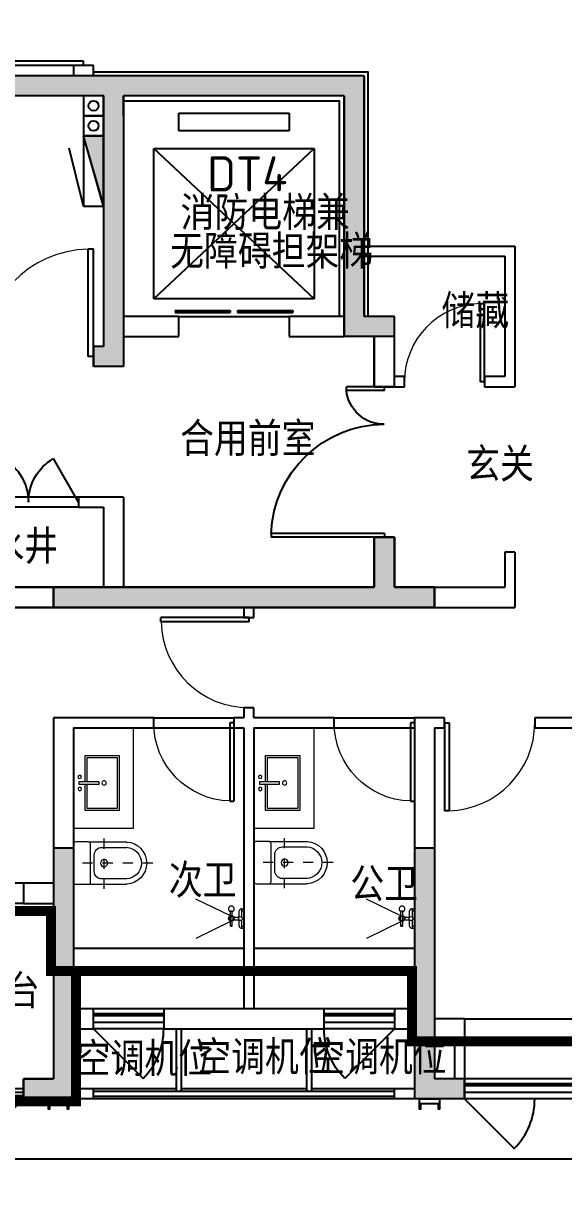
# Model space of a CAD drawing. Extents: x 512858 to 514372, y -232486 to -231710.
# Drawn here: x 513229.88 to 513235.27, y -231969.71 to -231958.06 of the extents above; entities that cross this region are included whole.
import ezdxf

# ---------------------------------------------------------------- set-up
doc = ezdxf.new("R2010")
doc.units = 0
doc.header["$LTSCALE"] = 1000
for name, pattern in [('B1+B2户型(2#3F右单元报审版）$0$__DASH', [0.35, 0.25, -0.1]), ('B1+B2户型(2#3F右单元报审版）$0$DASH', [0.35, 0.25, -0.1]), ('DASH', [0.35, 0.25, -0.1])]:
    doc.linetypes.add(name, pattern=pattern)
doc.layers.get('0').update_dxf_attribs({"color": 252})
for name, color, linetype in [('$计算结果', 7, 'Continuous'), ('0-铝板', 253, 'Continuous'), ('0水提弱电', 253, 'Continuous'), ('1-看线', 253, 'Continuous'), ('2#HXT-3F$0$A-DOOR', 253, 'Continuous'), ('2#HXT-3F$0$A-FIRE-DOOR', 253, 'Continuous'), ('2#HXT-3F$0$A-PATT-COLU', 253, 'Continuous'), ('2#HXT-3F$0$A-STAIR', 253, 'Continuous'), ('2#HXT-3F$0$A-STR-CONC-B', 253, 'Continuous'), ('2#HXT-3F$0$A-WALL-S', 253, 'Continuous'), ('2#HXT-3F$0$AA-DOOR_FIRE_TEXT', 253, 'Continuous'), ('6#-造型-1F（实施版）金属型材-METAL-S', 253, 'Continuous'), ('A-ANNO-100-TXT', 252, 'Continuous'), ('A-METAL-E', 253, 'Continuous'), ('A-PATT-COLU', 253, 'Continuous'), ('A-STR-CONC-B', 252, 'Continuous'), ('B1+B2户型(2#3F右单元报审版）$0$A-DOOR', 253, 'Continuous'), ('B1+B2户型(2#3F右单元报审版）$0$A-FIRE-DOOR', 253, 'Continuous'), ('B1+B2户型(2#3F右单元报审版）$0$A-METAL-E', 253, 'Continuous'), ('B1+B2户型(2#3F右单元报审版）$0$A-PART-S', 253, 'Continuous'), ('B1+B2户型(2#3F右单元报审版）$0$A-PATT-COLU', 253, 'Continuous'), ('B1+B2户型(2#3F右单元报审版）$0$A-STR-CONC-B', 253, 'Continuous'), ('B1+B2户型(2#3F右单元报审版）$0$A-STR-CONC-E', 253, 'Continuous'), ('B1+B2户型(2#3F右单元报审版）$0$A-STR-CONC-H', 253, 'Continuous'), ('B1+B2户型(2#3F右单元报审版）$0$A-WALL-S', 253, 'Continuous'), ('B1+B2户型(2#3F右单元报审版）$0$A-WINDOW', 253, 'Continuous')]:
    doc.layers.add(name, color=color, linetype=linetype)
for name, color, linetype, lineweight in [('B1+B2户型(2#3F右单元报审版）$0$AE-FURN-MOVE', 253, 'Continuous', 20), ('P-FIRE-FH', 252, 'Continuous', 25), ('面积-计容-住宅-0.5', 1, 'Continuous', 0), ('面积-计容-住宅-1', 1, 'Continuous', 0)]:
    doc.layers.add(name, color=color, linetype=linetype, lineweight=lineweight)
doc.styles.add('dw', font='simhei.ttf')
doc.styles.add('TYDG_02', font='TSSDENG.shx', dxfattribs={"width": 0.8, "bigfont": 'hztxt.shx'})

# ---------------------------------------------------------------- blocks, each defined once
blk = doc.blocks.new('1新492#HXT-3F$0$$TWTSYS$00000508')
for p, q in [((-0.5, 0.5), (0.324, 1.224)), ((-0.5, 0.5), (-0.5, -0.5)), ((-0.5, -0.5), (0.5, 0.5)), ((0.5, 0.5), (-0.5, 0.5)), ((0.5, -0.5), (0.5, 0.5)), ((-0.5, -0.5), (0.5, -0.5))]:
    blk.add_line(p, q)
blk.add_solid([(0.5, -0.5), (0.5, 0.5), (-0.5, -0.5)])
blk = doc.blocks.new('1新462#HXT-3F$0$$DorLib2D$00000127')
at = {"color": 0}
for points in [[(-0.533, 0.795), (-0.533, 0.69)], [(-0.033, 0.795), (-0.533, 0.795)], [(-0.033, 0.795), (-0.033, 0.69)], [(0.533, 0.795), (0.033, 0.795)], [(0.033, 0.795), (0.033, 0.69)], [(0.533, 0.795), (0.533, 0.69)], [(-0.033, 0.69), (-0.533, 0.69)], [(0.533, 0.69), (0.033, 0.69)], [(0.5, 0.5), (-0.5, 0.5)]]:
    blk.add_lwpolyline(points, dxfattribs=at)
blk = doc.blocks.new('1新482#HXT-3F$0$$DorLib2D$00000231')
at = {"color": 0}
for p, q in [((-0.5, 0), (-0.25, 0.433)), ((0.5, 0), (0.25, 0.433))]:
    blk.add_line(p, q, dxfattribs=at)
for centre, start, end in [((-0.5, 0), 0, 60), ((0.5, 0), 120, 180)]:
    blk.add_arc(centre, 0.5, start, end, dxfattribs=at)
blk = doc.blocks.new('1新452#HXT-3F$0$$DorLib2D$00000001')
for p, q in [((0.45, 0.975), (0.5, 0.975)), ((0.45, 0), (0.45, 0.975)), ((0.5, 0), (0.5, 0.975)), ((0.5, 0), (0.45, 0))]:
    blk.add_line(p, q)
at = {"lineweight": 13}
blk.add_arc((0.475, 0), 0.975, 91.4693, 180, dxfattribs=at)
blk = doc.blocks.new('1新472#HXT-3F$0$$DorLib2D$00000225')
at = {"color": 0}
for p, q in [((0.475, -0.0014), (0.475, 0.7521)), ((0.475, 0.7521), (0.5, 0.7521)), ((0.5, -0.0014), (0.5, 0.7521)), ((-0.5, 0), (-0.5, 0.252)), ((-0.475, 0.252), (-0.5, 0.252)), ((-0.475, 0), (-0.475, 0.252)), ((-0.475, 0), (-0.5, 0)), ((0.475, -0.0014), (0.5, -0.0014))]:
    blk.add_line(p, q, dxfattribs=at)
for centre, radius, start, end in [((0.5046, -0.0019), 0.7546, 92.24927, 179.72377), ((-0.5008, 0.0026), 0.2508, 359.78987, 84.09744)]:
    blk.add_arc(centre, radius, start, end, dxfattribs=at)
blk = doc.blocks.new('1新442#HXT-3F')
at = {"layer": '2#HXT-3F$0$A-PATT-COLU'}
for points in [[(-111307, -999404), (-111307, -999271), (-113257, -999271), (-113357, -999338), (-113357, -999471), (-111407, -999471)], [(-109007, -999471), (-108807, -999271), (-111307, -999271), (-111307, -999404), (-111207, -999471)], [(-108807, -999271), (-109007, -999471), (-109007, -1001871), (-108807, -1001671)], [(-111307, -999404), (-111407, -999471), (-111407, -1001771), (-111207, -1001771), (-111207, -999471)], [(-108507, -1001671), (-108807, -1001671), (-109007, -1001871), (-108507, -1001871)], [(-111207, -1001771), (-111407, -1001771), (-111407, -1001971), (-111207, -1002171)], [(-111207, -1002171), (-111407, -1001971), (-111507, -1001971), (-111507, -1002171)], [(-108707, -1003871), (-108707, -1004371), (-108607, -1004438), (-108507, -1004371), (-108507, -1003871)], [(-111307, -1004571), (-111307, -1004371), (-111907, -1004371), (-111907, -1004571)], [(-108607, -1004438), (-108707, -1004371), (-111307, -1004371), (-111307, -1004571), (-108607, -1004571)], [(-108107, -1004371), (-108507, -1004371), (-108607, -1004438), (-108607, -1004571), (-108107, -1004571)]]:
    blk.add_hatch(color=256, dxfattribs=at).paths.add_polyline_path(points)
at = {"layer": '2#HXT-3F$0$A-DOOR'}
for p, q in [((-111657, -1003471, 0), (-112657, -1003471, 0)), ((-111657, -1003571, 0), (-112657, -1003571, 0))]:
    blk.add_line(p, q, dxfattribs=at)
at = {"layer": '2#HXT-3F$0$A-STAIR'}
for p, q in [((-110657, -999821), (-110657, -999646)), ((-110657, -999646), (-109557, -999646)), ((-109557, -999646), (-109557, -999821)), ((-109557, -999821), (-110657, -999821)), ((-110907, -1001496), (-110907, -999996)), ((-110907, -999996), (-109307, -999996)), ((-109307, -999996), (-110907, -1001496)), ((-109307, -1001496), (-110907, -999996)), ((-109307, -999996), (-109307, -1001496)), ((-109307, -1001496), (-110907, -1001496))]:
    blk.add_line(p, q, dxfattribs=at)
at = {"layer": '2#HXT-3F$0$A-STR-CONC-B'}
for p, q in [((-111307, -999271), (-113257, -999271)), ((-108807, -999271), (-111307, -999271)), ((-108807, -999271), (-108807, -1001671)), ((-111407, -999471), (-113357, -999471)), ((-111407, -999471), (-111407, -1001771)), ((-109007, -999471), (-111207, -999471)), ((-111207, -999471), (-111207, -1001771)), ((-109007, -999471), (-109007, -1001871)), ((-108507, -1001671), (-108807, -1001671)), ((-108507, -1001871), (-108507, -1001671)), ((-111407, -1001771), (-111407, -1001971)), ((-111207, -1001771), (-111207, -1002171)), ((-108507, -1001871), (-109007, -1001871)), ((-111407, -1001971), (-111507, -1001971)), ((-111507, -1002171), (-111507, -1001971)), ((-111207, -1002171), (-111507, -1002171)), ((-108707, -1003871), (-108707, -1004371)), ((-108507, -1003871), (-108707, -1003871)), ((-108507, -1003871), (-108507, -1004371)), ((-111307, -1004371), (-111907, -1004371)), ((-111907, -1004571), (-111907, -1004371)), ((-108707, -1004371), (-111307, -1004371)), ((-108107, -1004371), (-108507, -1004371)), ((-108107, -1004571), (-108107, -1004371)), ((-111307, -1004571), (-111907, -1004571)), ((-108607, -1004571), (-111307, -1004571)), ((-108107, -1004571), (-108607, -1004571))]:
    blk.add_line(p, q, dxfattribs=at)
at = {"layer": '2#HXT-3F$0$A-WALL-S'}
for p, q in [((-110657, -1001671), (-111207, -1001671)), ((-110657, -1001871), (-110657, -1001671)), ((-109007, -1001671), (-109557, -1001671)), ((-109557, -1001671), (-109557, -1001871)), ((-111207, -1001871), (-110657, -1001871)), ((-109557, -1001871), (-109007, -1001871)), ((-108707, -1001871), (-108707, -1002371)), ((-108507, -1001871), (-108707, -1001871)), ((-108507, -1002371), (-108507, -1001871)), ((-111507, -1001971), (-111507, -1002171)), ((-108707, -1002371), (-108507, -1002371)), ((-111207, -1003471), (-111657, -1003471)), ((-111657, -1003471), (-111657, -1003571)), ((-111207, -1003471), (-111207, -1004371)), ((-111657, -1003571), (-111407, -1003571)), ((-111407, -1003571), (-111407, -1004371)), ((-108507, -1003871), (-108707, -1003871)), ((-108707, -1003871), (-108707, -1003871)), ((-108507, -1003871), (-108507, -1003871)), ((-111907, -1004371), (-113807, -1004371)), ((-111907, -1004571), (-113907, -1004571))]:
    blk.add_line(p, q, dxfattribs=at)
at = {"layer": '2#HXT-3F$0$AA-DOOR_FIRE_TEXT'}
for points in [[(-111607, -999671), (-111407, -999671), (-111407, -999471), (-111607, -999471)], [(-111607, -999871), (-111407, -999871), (-111407, -999671), (-111607, -999671)]]:
    blk.add_lwpolyline(points, close=True, dxfattribs=at)
for centre in [(-111507, -999571), (-111507, -999771)]:
    blk.add_circle(centre, 50, dxfattribs=at)
at = {"layer": '2#HXT-3F$0$A-DOOR', "rotation": 180}
for name, p, xscale, yscale, zscale in [('1新462#HXT-3F$0$$DorLib2D$00000127', (-110107, -1001771), 1100, -200, 200), ('1新482#HXT-3F$0$$DorLib2D$00000231', (-112157, -1003521), 1000, -1000, 100)]:
    blk.add_blockref(name, p, dxfattribs=dict(at, xscale=xscale, yscale=yscale, zscale=zscale))
at = {"layer": '2#HXT-3F$0$A-FIRE-DOOR', "zscale": 200}
for name, p, xscale, yscale, rotation in [('1新452#HXT-3F$0$$DorLib2D$00000001', (-112057, -1002071), -1100, -1100, 180), ('1新472#HXT-3F$0$$DorLib2D$00000225', (-108607, -1003121), -1500, 1500, 90.00007304754749)]:
    blk.add_blockref(name, p, dxfattribs=dict(at, xscale=xscale, yscale=yscale, rotation=rotation))
at = {"layer": '2#HXT-3F$0$AA-DOOR_FIRE_TEXT', "xscale": 700.0000000000001, "yscale": 200.0000000000001, "zscale": 700.0000000000001, "rotation": 90}
blk.add_blockref('1新492#HXT-3F$0$$TWTSYS$00000508', (-111507, -1000221), dxfattribs=at)
blk = doc.blocks.new('1新683F结构')
at = {"layer": 'A-PATT-COLU'}
for points in [[(-111307, -999404), (-111307, -999271), (-113257, -999271), (-113357, -999338), (-113357, -999471), (-111407, -999471)], [(-109007, -999471), (-108807, -999271), (-111307, -999271), (-111307, -999404), (-111207, -999471)], [(-108807, -999271), (-109007, -999471), (-109007, -1001871), (-108807, -1001671)], [(-111307, -999404), (-111407, -999471), (-111407, -1001971), (-111207, -1002171), (-111207, -999471)], [(-108507, -1001671), (-108807, -1001671), (-109007, -1001871), (-108507, -1001871)], [(-111207, -1002171), (-111407, -1001971), (-111507, -1001971), (-111507, -1002171)], [(-108707, -1003871), (-108707, -1004371), (-108607, -1004438), (-108507, -1004371), (-108507, -1003871)], [(-108607, -1004438), (-108707, -1004371), (-111907, -1004371), (-111907, -1004571), (-108607, -1004571)], [(-108107, -1004371), (-108507, -1004371), (-108607, -1004438), (-108607, -1004571), (-108107, -1004571)], [(-111907, -1006971), (-111907, -1009271), (-111707, -1009471), (-111707, -1006971)], [(-108307, -1006971), (-108307, -1009471), (-108107, -1009271), (-108107, -1006971)], [(-112207, -1009471), (-111707, -1009471), (-111907, -1009271), (-112207, -1009271)], [(-107807, -1009271), (-108107, -1009271), (-108307, -1009471), (-107807, -1009471)]]:
    blk.add_hatch(color=256, dxfattribs=at).paths.add_polyline_path(points)
at = {"layer": 'A-STR-CONC-B'}
for p, q in [((-111307, -999271), (-113257, -999271)), ((-108807, -999271), (-111307, -999271)), ((-108807, -999271), (-108807, -1001671)), ((-111407, -999471), (-113357, -999471)), ((-111407, -999471), (-111407, -1001971)), ((-109007, -999471), (-111207, -999471)), ((-111207, -999471), (-111207, -1002171)), ((-109007, -999471), (-109007, -1001871)), ((-108507, -1001671), (-108807, -1001671)), ((-108507, -1001871), (-108507, -1001671)), ((-108507, -1001871), (-109007, -1001871)), ((-111407, -1001971), (-111507, -1001971)), ((-111507, -1002171), (-111507, -1001971)), ((-111207, -1002171), (-111507, -1002171)), ((-108707, -1003871), (-108707, -1004371)), ((-108507, -1003871), (-108707, -1003871)), ((-108507, -1003871), (-108507, -1004371)), ((-108707, -1004371), (-111907, -1004371)), ((-111907, -1004571), (-111907, -1004371)), ((-108107, -1004371), (-108507, -1004371)), ((-108107, -1004571), (-108107, -1004371)), ((-108607, -1004571), (-111907, -1004571)), ((-108107, -1004571), (-108607, -1004571)), ((-111907, -1006971), (-111907, -1009271)), ((-111707, -1006971), (-111907, -1006971)), ((-111707, -1006971), (-111707, -1009471)), ((-108307, -1006971), (-108307, -1009471)), ((-108107, -1006971), (-108307, -1006971)), ((-108107, -1006971), (-108107, -1009271)), ((-112207, -1009271), (-111907, -1009271)), ((-112207, -1009271), (-112207, -1009471)), ((-107807, -1009271), (-108107, -1009271)), ((-107807, -1009471), (-107807, -1009271)), ((-112207, -1009471), (-111707, -1009471)), ((-107807, -1009471), (-108307, -1009471))]:
    blk.add_line(p, q, dxfattribs=at)
blk = doc.blocks.new('1新09$TwtSys$00000434')
for p, q in [((-0.5, 0.5), (-0.5, -0.5)), ((-0.5, -0.5), (0.5, 0.5)), ((0.5, 0.5), (-0.5, 0.5)), ((0.5, -0.5), (0.5, 0.5)), ((-0.5, -0.5), (0.5, -0.5))]:
    blk.add_line(p, q)
blk.add_solid([(0.5, -0.5), (0.5, 0.5), (-0.5, -0.5)])
blk = doc.blocks.new('1新67333')
at = {"layer": 'P-FIRE-FH', "xscale": 700, "yscale": 200, "zscale": 700, "rotation": 90}
blk.add_blockref('1新09$TwtSys$00000434', (622257, 1383139), dxfattribs=at)
blk = doc.blocks.new('1新134B1+B2户型(2#3F右单元报审版）$0$69865866586652f-nezb')
at = {"color": 250, "linetype": 'B1+B2户型(2#3F右单元报审版）$0$DASH', "ltscale": 0.2}
for p, q in [((296757, 367901), (296757, 367111)), ((296501, 367416), (297013, 367416))]:
    blk.add_line(p, q, dxfattribs=at)
for p, q in [((296546, 367259), (296546, 367641)), ((296968, 367259), (296968, 367641))]:
    blk.add_line(p, q)
at = {"color": 250}
blk.add_lwpolyline([(296599, 367641), (296599, 367393, 0.414214), (296674, 367318), (296839, 367318, 0.414214), (296914, 367393), (296914, 367641)], format="xyb", dxfattribs=at)
blk.add_lwpolyline([(296546, 367259, -0.414214), (296567, 367281), (296947, 367281, -0.414214), (296968, 367259), (296968, 367132, -0.414214), (296947, 367111), (296567, 367111, -0.414214), (296546, 367132)], format="xyb", close=True)
blk.add_circle((296757, 367416), 35.2, dxfattribs=at)
blk.add_arc((296757, 367629), 211, 3.0492, 176.9508)
blk.add_arc((296757, 367629), 158, 3.0492, 176.9508, dxfattribs=at)
blk = doc.blocks.new('1新133B1+B2户型(2#3F右单元报审版）$0$235345')
at = {"layer": 'B1+B2户型(2#3F右单元报审版）$0$AE-FURN-MOVE', "extrusion": (0.001411, -2.82684e-05, 0.999999)}
for points in [[(20, 289), (20, 550), (-320, 550), (-320, 0), (20, 0), (20, 261)], [(0, 289), (0, 530), (-300, 530), (-300, 20), (0, 20), (0, 261)]]:
    blk.add_lwpolyline(points, dxfattribs=at)
at = {"layer": 'B1+B2户型(2#3F右单元报审版）$0$AE-FURN-MOVE', "extrusion": (0.001411, -2.82684e-05, 0.999999), "elevation": -1}
blk.add_lwpolyline([(-116, 261), (78, 261), (78, 289), (-116, 289)], close=True, dxfattribs=at)
at = {"layer": 'B1+B2户型(2#3F右单元报审版）$0$AE-FURN-MOVE'}
for centre, radius in [((74, 335), 17.1), ((-169, 275), 21.4), ((73, 215), 17.1)]:
    blk.add_circle(centre, radius, dxfattribs=at)
blk = doc.blocks.new('1新137B1+B2户型(2#3F右单元报审版）$0$6986586658ff3d')
at = {"layer": 'B1+B2户型(2#3F右单元报审版）$0$AE-FURN-MOVE'}
for p, q in [((-101, 77), (-82, 77)), ((-101, -77), (-101, 77)), ((-82, -77), (-82, 77)), ((-66, 14), (-13, 14)), ((-14, 13), (-14, 77)), ((13, 14), (14, 14)), ((14, 96), (34, 96)), ((14, 13), (14, 96)), ((14, 77), (34, 77)), ((-101, -67), (-82, -67)), ((-101, -77), (-82, -77)), ((-66, -14), (-13, -14)), ((-14, -77), (-14, -13)), ((13, -14), (14, -14)), ((14, -96), (14, -13)), ((14, -77), (34, -77)), ((14, -96), (34, -96))]:
    blk.add_line(p, q, dxfattribs=at)
for points in [[(-101, 27), (-445, 194)], [(-99, -28), (-445, -197)]]:
    blk.add_lwpolyline(points, dxfattribs=at)
for centre, radius in [((-91, 0), 28.8), ((-91, 0), 24), ((0, 0), 19.2)]:
    blk.add_circle(centre, radius, dxfattribs=at)
for centre, radius, start, end in [((-91, 96), 28.8, 289.4712, 250.5288), ((10, 72), 24.4, 78.4801, 168.9001), ((10, -72), 24.4, 191.0999, 281.5199)]:
    blk.add_arc(centre, radius, start, end, dxfattribs=at)
blk = doc.blocks.new('1新129B1+B2户型(2#3F右单元报审版）$0$$DorLib2D$00000114')
at = {"color": 0}
blk.add_line((0.5, 0), (-0.207, 0.707), dxfattribs=at)
blk.add_arc((0.5, 0), 1, 135, 180, dxfattribs=at)
blk = doc.blocks.new('1新128B1+B2户型(2#3F右单元报审版）$0$$DorLib2D$00000001')
for p, q in [((0.45, 0.975), (0.5, 0.975)), ((0.45, 0), (0.45, 0.975)), ((0.5, 0), (0.5, 0.975)), ((0.5, 0), (0.45, 0))]:
    blk.add_line(p, q)
at = {"lineweight": 13}
blk.add_arc((0.475, 0), 0.975, 91.4693, 180, dxfattribs=at)
blk = doc.blocks.new('1新132B1+B2户型(2#3F右单元报审版）$0$$WINLIB2D$00000001')
at = {"color": 0}
for points in [[(-0.5, 0.5), (-0.5, -0.5)], [(-0.5, 0.5), (0.5, 0.5)], [(0.5, -0.5), (0.5, 0.5)], [(0.5, 0.1667), (-0.5, 0.1667)], [(0.5, -0.1667), (-0.5, -0.1667)], [(-0.5, -0.5), (0.5, -0.5)]]:
    blk.add_lwpolyline(points, dxfattribs=at)
blk = doc.blocks.new('1新131B1+B2户型(2#3F右单元报审版）$0$$DorLib2D$00000225')
at = {"color": 0}
for p, q in [((0.475, -0.0014), (0.475, 0.7521)), ((0.475, 0.7521), (0.5, 0.7521)), ((0.5, -0.0014), (0.5, 0.7521)), ((-0.5, 0), (-0.5, 0.252)), ((-0.475, 0.252), (-0.5, 0.252)), ((-0.475, 0), (-0.475, 0.252)), ((-0.475, 0), (-0.5, 0)), ((0.475, -0.0014), (0.5, -0.0014))]:
    blk.add_line(p, q, dxfattribs=at)
for centre, radius, start, end in [((0.5046, -0.0019), 0.7546, 92.24927, 179.72377), ((-0.5008, 0.0026), 0.2508, 359.78987, 84.09744)]:
    blk.add_arc(centre, radius, start, end, dxfattribs=at)
blk = doc.blocks.new('1新126B1+B2户型(2#3F右单元报审版）')
at = {"layer": 'B1+B2户型(2#3F右单元报审版）$0$A-PATT-COLU'}
for points in [[(-111607, -999471), (-111607, -999271), (-113257, -999271), (-113357, -999338), (-113357, -999471)], [(-111307, -999404), (-111307, -999271), (-111607, -999271), (-111607, -999471), (-111407, -999471)], [(-109007, -999471), (-108807, -999271), (-111307, -999271), (-111307, -999404), (-111207, -999471)], [(-109007, -1001071), (-108807, -1001071), (-108807, -999271), (-109007, -999471)], [(-111407, -999671), (-111207, -999671), (-111207, -999471), (-111307, -999404), (-111407, -999471)], [(-109007, -1001871), (-108807, -1001671), (-108807, -1001071), (-109007, -1001071)], [(-108607, -1001871), (-108607, -1001671), (-108807, -1001671), (-109007, -1001871)], [(-108507, -1001671), (-108607, -1001671), (-108607, -1001871), (-108507, -1001871)], [(-108607, -1004438), (-108507, -1004371), (-108507, -1003871), (-108707, -1003871), (-108707, -1004371)], [(-111907, -1004571), (-110007, -1004571), (-110007, -1004371), (-111907, -1004371)], [(-110007, -1004371), (-110007, -1004571), (-108607, -1004571), (-108607, -1004438), (-108707, -1004371)], [(-108607, -1004438), (-108607, -1004571), (-108107, -1004571), (-108107, -1004371), (-108507, -1004371)], [(-111907, -1006971), (-111907, -1007421), (-111707, -1007421), (-111707, -1006971)], [(-108307, -1006971), (-108307, -1008671), (-108107, -1008671), (-108107, -1006971)], [(-111707, -1007421), (-111907, -1007421), (-111907, -1008671), (-111707, -1008671)], [(-111707, -1008671), (-111907, -1008671), (-111907, -1009271), (-111707, -1009471)], [(-108107, -1008671), (-108307, -1008671), (-108307, -1008771), (-108107, -1008771)], [(-108107, -1008771), (-108307, -1008771), (-108307, -1009471), (-108107, -1009271)], [(-111707, -1009471), (-111907, -1009271), (-112207, -1009271), (-112207, -1009471)], [(-107907, -1009471), (-107907, -1009271), (-108107, -1009271), (-108307, -1009471)], [(-107807, -1009271), (-107907, -1009271), (-107907, -1009471), (-107807, -1009471)]]:
    blk.add_hatch(color=256, dxfattribs=at).paths.add_polyline_path(points)
at = {"layer": 'B1+B2户型(2#3F右单元报审版）$0$A-DOOR'}
for p, q in [((-110907, -1005671), (-110107, -1005671)), ((-109107, -1005671), (-108307, -1005671)), ((-110907, -1005771), (-110107, -1005771)), ((-109107, -1005771), (-108307, -1005771)), ((-112207, -1007321), (-114307, -1007321)), ((-112207, -1007521), (-114307, -1007521))]:
    blk.add_line(p, q, dxfattribs=at)
at = {"layer": 'B1+B2户型(2#3F右单元报审版）$0$A-METAL-E'}
for points in [[(-110682, -1008771), (-110682, -1009396)], [(-110632, -1008771), (-110632, -1009396)], [(-109382, -1008771), (-109382, -1009396)], [(-109332, -1008771), (-109332, -1009396)], [(-108507, -1009396), (-111507, -1009396)], [(-108507, -1009446), (-111507, -1009446)]]:
    blk.add_lwpolyline(points, dxfattribs=at)
at = {"layer": 'B1+B2户型(2#3F右单元报审版）$0$A-PART-S'}
for p, q in [((-111507, -1008571), (-111707, -1008571)), ((-111507, -1008771), (-111507, -1008571)), ((-110007, -1008571), (-110807, -1008571)), ((-110807, -1008571), (-110807, -1008771)), ((-109207, -1008571), (-110007, -1008571)), ((-109207, -1008771), (-109207, -1008571)), ((-108307, -1008571), (-108507, -1008571)), ((-108507, -1008571), (-108507, -1008771)), ((-111707, -1008771), (-111507, -1008771)), ((-110807, -1008771), (-110007, -1008771)), ((-110007, -1008771), (-109207, -1008771)), ((-108507, -1008771), (-108307, -1008771)), ((-107807, -1009271), (-107807, -1009471)), ((-112207, -1009371), (-112207, -1009471)), ((-111507, -1009371), (-111707, -1009371)), ((-111507, -1009471), (-111507, -1009371)), ((-108307, -1009371), (-108507, -1009371)), ((-108507, -1009471), (-108507, -1009371)), ((-111507, -1009471), (-111707, -1009471)), ((-108307, -1009471), (-108507, -1009471))]:
    blk.add_line(p, q, dxfattribs=at)
at = {"layer": 'B1+B2户型(2#3F右单元报审版）$0$A-STR-CONC-B'}
for p, q in [((-111607, -999271), (-113257, -999271)), ((-111307, -999271), (-111607, -999271)), ((-108807, -999271), (-111307, -999271)), ((-108807, -1001071), (-108807, -999271)), ((-111607, -999471), (-113357, -999471)), ((-111407, -999471), (-111607, -999471)), ((-111407, -999671), (-111407, -999471)), ((-109007, -999471), (-111207, -999471)), ((-111207, -999671), (-111207, -999471)), ((-109007, -1001071), (-109007, -999471)), ((-109007, -1001871), (-109007, -1001071)), ((-108807, -1001671), (-108807, -1001071)), ((-108607, -1001671), (-108807, -1001671)), ((-108507, -1001671), (-108607, -1001671)), ((-108507, -1001871), (-108507, -1001671)), ((-108607, -1001871), (-109007, -1001871)), ((-108507, -1001871), (-108607, -1001871)), ((-108707, -1004371), (-108707, -1003871)), ((-108707, -1003871), (-108507, -1003871)), ((-108507, -1004371), (-108507, -1003871)), ((-111907, -1004371), (-110007, -1004371)), ((-111907, -1004371), (-111907, -1004571)), ((-110007, -1004371), (-108707, -1004371)), ((-108507, -1004371), (-108107, -1004371)), ((-108107, -1004371), (-108107, -1004571)), ((-111907, -1004571), (-110007, -1004571)), ((-110007, -1004571), (-108607, -1004571)), ((-108607, -1004571), (-108107, -1004571)), ((-111907, -1006971), (-111907, -1007421)), ((-111707, -1006971), (-111907, -1006971)), ((-111707, -1006971), (-111707, -1007421)), ((-108307, -1006971), (-108307, -1008671)), ((-108107, -1006971), (-108307, -1006971)), ((-108107, -1006971), (-108107, -1008671)), ((-111907, -1007421), (-111907, -1008671)), ((-111707, -1007421), (-111707, -1008671)), ((-111907, -1008671), (-111907, -1009271)), ((-111707, -1008671), (-111707, -1009471)), ((-108307, -1008671), (-108307, -1008771)), ((-108107, -1008671), (-108107, -1008771)), ((-108307, -1008771), (-108307, -1009471)), ((-108107, -1008771), (-108107, -1009271)), ((-111907, -1009271), (-112207, -1009271)), ((-112207, -1009471), (-112207, -1009271)), ((-107907, -1009271), (-108107, -1009271)), ((-107807, -1009271), (-107907, -1009271)), ((-107807, -1009471), (-107807, -1009271)), ((-111707, -1009471), (-112207, -1009471)), ((-107907, -1009471), (-108307, -1009471)), ((-107807, -1009471), (-107907, -1009471))]:
    blk.add_line(p, q, dxfattribs=at)
at = {"layer": 'B1+B2户型(2#3F右单元报审版）$0$A-STR-CONC-E'}
for points in [[(-110007, -1007971), (-111707, -1007971)], [(-108307, -1007971), (-109907, -1007971)], [(-107807, -1008671), (-105207, -1008671)], [(-110707, -1009371), (-110707, -1009371), (-111507, -1009371)], [(-110682, -1009371), (-110707, -1009371)], [(-109407, -1009371), (-110632, -1009371)], [(-109382, -1009371), (-109407, -1009371)], [(-108507, -1009371), (-109332, -1009371)], [(-108507, -1009471), (-111507, -1009471)]]:
    blk.add_lwpolyline(points, dxfattribs=at)
at = {"layer": 'B1+B2户型(2#3F右单元报审版）$0$A-STR-CONC-H', "linetype": 'B1+B2户型(2#3F右单元报审版）$0$DASH'}
for points in [[(-110007, -1008171), (-111707, -1008171)], [(-108307, -1008171), (-109907, -1008171)], [(-107807, -1008871), (-105207, -1008871)]]:
    blk.add_lwpolyline(points, dxfattribs=at)
at = {"layer": 'B1+B2户型(2#3F右单元报审版）$0$A-WALL-S', "linetype": 'B1+B2户型(2#3F右单元报审版）$0$__DASH'}
for p, q in [((-111507, -999171), (-111707, -999171)), ((-111707, -999171), (-111707, -999271)), ((-111507, -999271), (-111507, -999171))]:
    blk.add_line(p, q, dxfattribs=at)
at = {"layer": 'B1+B2户型(2#3F右单元报审版）$0$A-WALL-S'}
for p, q in [((-108807, -1000971), (-107307, -1000971)), ((-107307, -1000971), (-107307, -1002371)), ((-108807, -1001071), (-107407, -1001071)), ((-107407, -1001071), (-107407, -1002271)), ((-108707, -1002371), (-108707, -1001871)), ((-108507, -1002271), (-108507, -1001871)), ((-108407, -1002271), (-108507, -1002271)), ((-108407, -1002371), (-108407, -1002271)), ((-107407, -1002271), (-107607, -1002271)), ((-107607, -1002271), (-107607, -1002371)), ((-108507, -1002371), (-108707, -1002371)), ((-108507, -1002371), (-108407, -1002371)), ((-107607, -1002371), (-107307, -1002371)), ((-108507, -1003871), (-108707, -1003871)), ((-107407, -1004021), (-107407, -1004371)), ((-107307, -1004021), (-107407, -1004021)), ((-107307, -1004021), (-107307, -1004571)), ((-115007, -1004371), (-111907, -1004371)), ((-108107, -1004371), (-107407, -1004371)), ((-115007, -1004571), (-111907, -1004571)), ((-110007, -1004571), (-110007, -1004671)), ((-109907, -1004671), (-109907, -1004571)), ((-108107, -1004571), (-107307, -1004571)), ((-110007, -1004671), (-109907, -1004671)), ((-109907, -1005571), (-110007, -1005571)), ((-110007, -1005571), (-110007, -1005671)), ((-109907, -1005671), (-109907, -1005571)), ((-111907, -1005671), (-111907, -1006971)), ((-110907, -1005671), (-111907, -1005671)), ((-110907, -1005771), (-110907, -1005671)), ((-110007, -1005671), (-110107, -1005671)), ((-110107, -1005671), (-110107, -1005771)), ((-109107, -1005671), (-109907, -1005671)), ((-109107, -1005771), (-109107, -1005671)), ((-108207, -1005671), (-108307, -1005671)), ((-108307, -1005671), (-108307, -1005771)), ((-108007, -1005671), (-108207, -1005671)), ((-108007, -1005771), (-108007, -1005671)), ((-105807, -1005671), (-107107, -1005671)), ((-107107, -1005671), (-107107, -1005771)), ((-111707, -1005771), (-111707, -1006971)), ((-111707, -1005771), (-110907, -1005771)), ((-110107, -1005771), (-110007, -1005771)), ((-110007, -1005771), (-110007, -1008571)), ((-109907, -1005771), (-109907, -1008571)), ((-109907, -1005771), (-109107, -1005771)), ((-108307, -1005771), (-108307, -1006971)), ((-108307, -1005771), (-108307, -1005771)), ((-108107, -1005771), (-108107, -1006971)), ((-108107, -1005771), (-108007, -1005771)), ((-107107, -1005771), (-105807, -1005771)), ((-111907, -1007321), (-112207, -1007321)), ((-112207, -1007321), (-112207, -1007521)), ((-112207, -1007521), (-111907, -1007521)), ((-107807, -1008671), (-108107, -1008671)), ((-107807, -1008671), (-107807, -1009271)), ((-107907, -1008871), (-108107, -1008871)), ((-107907, -1008871), (-107907, -1009271))]:
    blk.add_line(p, q, dxfattribs=at)
at = {"layer": 'B1+B2户型(2#3F右单元报审版）$0$AE-FURN-MOVE'}
for points in [[(-111107, -1005771), (-111707, -1005771), (-111707, -1006771), (-111107, -1006771)], [(-109307, -1005771), (-109907, -1005771), (-109907, -1006771), (-109307, -1006771)]]:
    blk.add_lwpolyline(points, close=True, dxfattribs=at)
at = {"xscale": -1, "rotation": 359.9979281875026}
for p in [(-111571, -1006596, 0), (-109771, -1006596, 0)]:
    blk.add_blockref('1新133B1+B2户型(2#3F右单元报审版）$0$235345', p, dxfattribs=at)
at = {"layer": 'B1+B2户型(2#3F右单元报审版）$0$A-DOOR', "linetype": 'B1+B2户型(2#3F右单元报审版）$0$__DASH', "xscale": -900}
for p, yscale, zscale, rotation in [((-111607, -998721), 900, 200, 90), ((-109957, -1005121), -900, 100, 269.9999547421831)]:
    blk.add_blockref('1新128B1+B2户型(2#3F右单元报审版）$0$$DorLib2D$00000001', p, dxfattribs=dict(at, yscale=yscale, zscale=zscale, rotation=rotation))
at = {"layer": 'B1+B2户型(2#3F右单元报审版）$0$A-DOOR', "xscale": 800, "zscale": 100}
for p, yscale in [((-108007, -1002321), 800), ((-110507, -1005721), -800), ((-108707, -1005721), -800)]:
    blk.add_blockref('1新128B1+B2户型(2#3F右单元报审版）$0$$DorLib2D$00000001', p, dxfattribs=dict(at, yscale=yscale))
at = {"layer": 'B1+B2户型(2#3F右单元报审版）$0$A-DOOR', "linetype": 'B1+B2户型(2#3F右单元报审版）$0$__DASH', "xscale": -900, "yscale": -900, "zscale": 100}
blk.add_blockref('1新128B1+B2户型(2#3F右单元报审版）$0$$DorLib2D$00000001', (-107557, -1005721), dxfattribs=at)
at = {"layer": 'B1+B2户型(2#3F右单元报审版）$0$A-FIRE-DOOR', "xscale": -1500, "yscale": 1500, "zscale": 200, "rotation": 90}
blk.add_blockref('1新131B1+B2户型(2#3F右单元报审版）$0$$DorLib2D$00000225', (-108607, -1003121), dxfattribs=at)
at = {"layer": 'B1+B2户型(2#3F右单元报审版）$0$A-WINDOW', "rotation": 180}
for p, xscale, yscale, zscale in [((-111157, -1008671), 700, -200, 200), ((-108857, -1008671), 700, -200, 200), ((-106757, -1009371), 2100, -200, 200), ((-113257, -1009421), 2100, -100, 100)]:
    blk.add_blockref('1新132B1+B2户型(2#3F右单元报审版）$0$$WINLIB2D$00000001', p, dxfattribs=dict(at, xscale=xscale, yscale=yscale, zscale=zscale))
at = {"layer": 'B1+B2户型(2#3F右单元报审版）$0$A-WINDOW', "linetype": 'B1+B2户型(2#3F右单元报审版）$0$__DASH', "yscale": 700, "zscale": -700, "rotation": 180}
for p, xscale in [((-111157, -1008771), 700), ((-108857, -1008771), -700), ((-112557, -1009471), -700), ((-107457, -1009471), 700)]:
    blk.add_blockref('1新129B1+B2户型(2#3F右单元报审版）$0$$DorLib2D$00000114', p, dxfattribs=dict(at, xscale=xscale))
at = {"layer": 'B1+B2户型(2#3F右单元报审版）$0$AE-FURN-MOVE', "xscale": -0.9999999999999978, "rotation": 269.9979237445423}
for p in [(-478828, -1303864), (-477028, -1303859)]:
    blk.add_blockref('1新134B1+B2户型(2#3F右单元报审版）$0$69865866586652f-nezb', p, dxfattribs=at)
at = {"layer": 'B1+B2户型(2#3F右单元报审版）$0$AE-FURN-MOVE', "extrusion": (-2.82798e-05, -4.50757e-07, -1), "xscale": -1, "zscale": -1}
for p in [(110041, -1007673, 4), (108341, -1007673, 4)]:
    blk.add_blockref('1新137B1+B2户型(2#3F右单元报审版）$0$6986586658ff3d', p, dxfattribs=at)
blk = doc.blocks.new('1新693fwy')
at = {"layer": '1-看线', "elevation": 0}
blk.add_lwpolyline([(-30900, 16600), (1500, 16600), (1500, 2100), (-800, 2100), (-800, -700), (-30900, -699)], dxfattribs=at)
blk = doc.blocks.new('1新166dwefgtegsfada')
at = {"layer": '6#-造型-1F（实施版）金属型材-METAL-S', "color": 130}
for points in [[(1765040, -406929), (1765040, -407029), (1765050, -407029), (1765050, -406979), (1765230, -406979), (1765230, -407029), (1765240, -407029), (1765240, -406929), (1765040, -406929)], [(1768740, -406929), (1768740, -407029), (1768750, -407029), (1768750, -406979), (1768930, -406979), (1768930, -407029), (1768940, -407029), (1768940, -406929), (1768740, -406929)]]:
    blk.add_lwpolyline(points, dxfattribs=at)
blk = doc.blocks.new('1新83A$C5DA851EE')
blk.add_blockref('1新693fwy', (0, 0))
at = {"layer": '0-铝板', "color": 2, "xscale": -1}
blk.add_blockref('1新166dwefgtegsfada', (1756590, 406829, 0), dxfattribs=at)
blk = doc.blocks.new('1新178背衬墙3F')
at = {"layer": 'A-METAL-E', "elevation": 0}
for points in [[(50650, -7600), (49950, -7600)], [(50650, -7650), (49950, -7650)], [(52950, -7600), (52250, -7600)], [(52950, -7650), (52250, -7650)], [(54850, -8300), (53650, -8300)], [(54850, -8350), (53650, -8350)]]:
    blk.add_lwpolyline(points, dxfattribs=at)

msp = doc.modelspace()

# ---------------------------------------------------------------- linework, layer by layer
at = {"layer": 'A-METAL-E', "color": 252}
for points in [[(513230.578, -231958.543), (513233.315, -231958.543), (513233.315, -231960.98)], [(513230.878, -231958.83), (513233.028, -231958.83), (513233.028, -231960.98)], [(513230.878, -231958.83), (513233.028, -231958.83), (513233.028, -231960.98)]]:
    msp.add_lwpolyline(points, dxfattribs=at)
at = {"layer": '面积-计容-住宅-0.5', "linetype": 'DASH', "ltscale": 0.003, "const_width": 0.1, "elevation": 0}
msp.add_lwpolyline([(513223.753, -231968.805), (513223.753, -231967.505), (513224.003, -231967.505), (513224.003, -231966.905), (513230.153, -231966.905), (513230.153, -231967.505), (513230.403, -231967.505), (513230.403, -231968.805)], close=True, dxfattribs=at)
at = {"layer": '面积-计容-住宅-1', "const_width": 0.1, "elevation": 0}
msp.add_lwpolyline([(513224.003, -231966.905), (513230.153, -231966.905), (513230.153, -231967.505), (513233.753, -231967.505), (513233.753, -231968.205), (513241.103, -231968.205), (513241.103, -231964.955), (513240.503, -231964.955), (513240.503, -231960.505), (513242.603, -231960.505), (513242.603, -231956.655), (513234.803, -231956.655), (513234.803, -231954.855), (513233.053, -231954.855), (513233.053, -231955.455), (513230.603, -231955.455), (513230.603, -231954.855), (513223.553, -231954.855)], dxfattribs=at)

# ---------------------------------------------------------------- block references
at = {"color": 252, "xscale": 0.001, "yscale": 0.001, "zscale": 0.001}
for name, p in [('1新83A$C5DA851EE', (513242.478, -231968.68)), ('1新126B1+B2户型(2#3F右单元报审版）', (513342.085, -230959.309)), ('1新683F结构', (513342.085, -230959.309)), ('1新178背衬墙3F', (513180.628, -231960.28)), ('1新442#HXT-3F', (513342.085, -230959.309))]:
    msp.add_blockref(name, p, dxfattribs=at)
at = {"layer": '0水提弱电', "color": 252, "xscale": 0.001, "yscale": 0.001, "zscale": 0.001}
msp.add_blockref('1新67333', (512608.322, -233342.669), dxfattribs=at)

# ---------------------------------------------------------------- texts
at = {"layer": '$计算结果', "insert": (513183.313, -231972.688), "char_height": 1.06217, "width": 84.98136, "attachment_point": 4, "style": 'dw'}
msp.add_mtext('  配电房免计容面积：66.87 = 66.87\\P本层免计容建筑面积：66.87 = 66.87\\P  住宅计容面积：342.02 + 34.17 + 6.07 + 0.5*(18.87 + 18.87 + 12.33 + 5.70 + 3.48 + 3.48) = 413.63\\P  社区文化活动中心计容面积：464.00 -(34.17 + 6.07) = 423.76\\P本层计容建筑面积：413.63 + 423.76 = 837.39\\P总面积：66.87 + 837.39 = 904.26', dxfattribs=at)
at = {"layer": 'A-ANNO-100-TXT', "color": 252, "style": 'TYDG_02'}
for s, height, p in [('DT4', 0.35, (513231.711, -231959.734)), ('消防电梯兼', 0.3376, (513231.446, -231960.119)), ('无障碍担架梯', 0.3376, (513231.342, -231960.504)), ('储藏', 0.3376, (513234.048, -231961.098)), ('合用前室', 0.3376, (513231.441, -231962.372)), ('玄关', 0.3376, (513234.294, -231962.626)), ('水井', 0.3376, (513229.549, -231963.445)), ('次卫', 0.3376, (513231.329, -231966.774, 0)), ('公卫', 0.3376, (513233.139, -231966.812, -0.001)), ('封闭阳台', 0.3376, (513228.69, -231967.877)), ('空调机位', 0.3376, (513231.612, -231968.536)), ('空调机位', 0.3376, (513232.749, -231968.536)), ('空调机位', 0.3376, (513230.41, -231968.553))]:
    msp.add_text(s, height=height, dxfattribs=at).set_placement(p)

doc.saveas('drawing.dxf')
